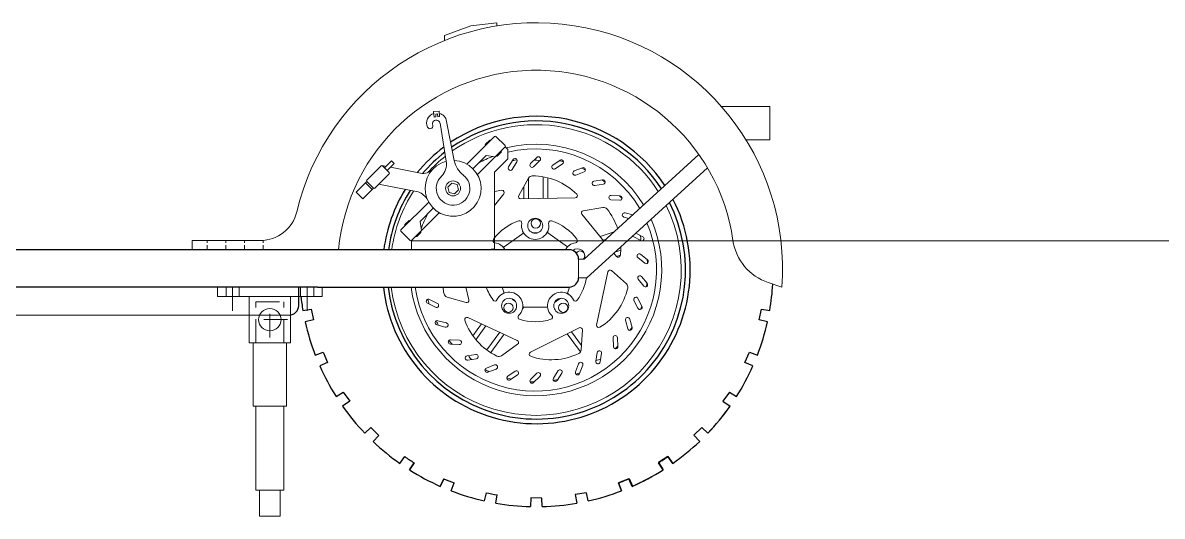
# Model space of a CAD drawing. Header units: millimetres. Extents: x 189 to 3861, y 181 to 2717.
# Drawn here: x 1414 to 2025, y 1334 to 1599 of the extents above; entities that cross this region are included whole.
import ezdxf

# ---------------------------------------------------------------- set-up
doc = ezdxf.new("R2010")
doc.units = ezdxf.units.MM
doc.linetypes.add('TRAZO_Y_PUNTO', pattern=[25.4, 12.7, -6.35, 0, -6.35])
doc.linetypes.add('TRAZOS', pattern=[19.05, 12.7, -6.35])
for name, color, linetype, lineweight in [('01_Contornos', 7, 'Continuous', 20), ('02_Ocultas', 4, 'TRAZOS', 20), ('03_Ejes', 1, 'TRAZO_Y_PUNTO', 18)]:
    doc.layers.add(name, color=color, linetype=linetype, lineweight=lineweight)

msp = doc.modelspace()

# ---------------------------------------------------------------- linework, layer by layer
at = {"color": 40, "true_color": 0xf8d731}
for p, q in [((1706.714, 1477.357), (1072.714, 1477.357)), ((1571.714, 1457.357), (1072.714, 1457.357)), ((1561.714, 1447.357), (1561.714, 1457.357)), ((1571.714, 1457.357), (1706.714, 1457.357)), ((1563.94, 1444.796), (1568.374, 1445.565)), ((1568.374, 1445.565), (1569.691, 1439.701)), ((1808.45, 1439.704), (1809.767, 1445.569)), ((1809.767, 1445.569), (1814.201, 1444.8)), ((1569.691, 1439.701), (1565.156, 1438.682)), ((1812.985, 1438.686), (1808.45, 1439.704)), ((1570.58, 1420.802), (1574.779, 1422.421)), ((1574.779, 1422.421), (1577.215, 1416.926)), ((1800.927, 1416.929), (1803.363, 1422.424)), ((1803.363, 1422.424), (1807.561, 1420.805)), ((1577.215, 1416.926), (1572.966, 1415.043)), ((1805.176, 1415.046), (1800.927, 1416.929)), ((1581.774, 1398.564), (1585.576, 1400.971)), ((1585.576, 1400.971), (1589.037, 1396.057)), ((1792.565, 1400.974), (1789.104, 1396.06)), ((1792.566, 1400.974), (1796.368, 1398.567)), ((1589.037, 1396.057), (1585.238, 1393.381)), ((1789.104, 1396.06), (1792.904, 1393.384)), ((1597.092, 1378.937), (1600.351, 1382.04)), ((1777.791, 1382.043), (1773.438, 1377.898)), ((1781.051, 1378.94), (1777.791, 1382.043)), ((1777.792, 1382.042), (1777.792, 1382.042)), ((1777.792, 1382.042), (1781.051, 1378.939)), ((1604.667, 1377.727), (1601.567, 1374.465)), ((1773.438, 1377.898), (1776.644, 1374.532)), ((1773.438, 1377.898), (1776.643, 1374.532)), ((1776.644, 1374.532), (1773.541, 1377.791)), ((1773.541, 1377.791), (1776.644, 1374.532)), ((1615.944, 1362.676), (1618.535, 1366.355)), ((1623.534, 1363.014), (1621.127, 1359.213)), ((1623.534, 1363.014), (1621.127, 1359.213)), ((1621.127, 1359.213), (1623.534, 1363.014)), ((1759.608, 1366.357), (1754.53, 1363.141)), ((1754.53, 1363.141), (1757.016, 1359.215)), ((1757.017, 1359.214), (1754.609, 1363.016)), ((1762.199, 1362.678), (1759.608, 1366.357)), ((1759.609, 1366.357), (1762.2, 1362.677)), ((1759.609, 1366.357), (1762.2, 1362.677)), ((1762.2, 1362.677), (1759.609, 1366.357)), ((1639.429, 1354.519), (1637.606, 1350.405)), ((1637.606, 1350.405), (1639.429, 1354.519)), ((1639.429, 1354.519), (1637.606, 1350.405)), ((1643.365, 1348.019), (1644.984, 1352.218)), ((1738.714, 1354.52), (1733.106, 1352.357)), ((1733.106, 1352.357), (1734.778, 1348.021)), ((1734.779, 1348.02), (1733.159, 1352.219)), ((1740.537, 1350.406), (1738.714, 1354.52)), ((1738.796, 1354.556), (1740.623, 1350.443)), ((1662.144, 1347.006), (1661.155, 1342.616)), ((1667.36, 1341.379), (1668.129, 1345.813)), ((1686.069, 1344.194), (1685.955, 1339.548)), ((1692.078, 1344.047), (1686.069, 1344.194)), ((1692.188, 1339.548), (1692.078, 1344.047)), ((1715.911, 1346.987), (1709.989, 1345.959)), ((1709.989, 1345.959), (1710.784, 1341.38)), ((1716.898, 1342.596), (1715.911, 1346.987))]:
    msp.add_line(p, q, dxfattribs=at)
for centre, radius, start, end in [((1689.07, 1466.51), 82.5, 33.307919, 123.821915), ((1689.07, 1466.51), 80, 33.023233, 124.577468), ((1689.07, 1466.51), 82.5, 126.888399, 140.659718), ((1689.07, 1466.51), 80, 127.833397, 139.635888), ((1689.07, 1466.51), 82.5, 148.376396, 172.445111), ((1689.07, 1466.51), 80, 147.694922, 172.207577), ((1689.07, 1466.51), 82.5, 186.369984, 27.399274), ((1689.07, 1466.51), 80, 186.56991, 26.921003), ((1706.714, 1472.357), 5, 0, 90), ((1706.714, 1462.357), 5, 270, 0), ((1689.07, 1466.509), 127, 350.15741, 356.59986), ((1689.07, 1466.51), 127, 186.398494, 189.844598), ((1556.714, 1447.357), 5, 270, 0), ((1689.07, 1466.51), 127, 192.657098, 201.094598), ((1689.07, 1466.509), 127, 338.90741, 347.34491), ((1689.07, 1466.51), 127, 203.907098, 212.344598), ((1689.07, 1466.509), 127, 327.65741, 336.09491), ((1689.07, 1466.51), 127, 215.157098, 223.594598), ((1689.07, 1466.51), 127, 316.407097, 324.844597), ((1689.07, 1466.509), 127, 316.40741, 324.803073), ((1689.07, 1466.51), 122.5, 223.594598, 226.448935), ((1689.07, 1466.51), 127, 226.448935, 234.844598), ((1689.07, 1466.51), 127, 305.157097, 313.594598), ((1689.07, 1466.509), 127, 305.157411, 313.594911), ((1689.07, 1466.509), 127, 305.15741, 313.59491), ((1689.07, 1466.51), 122.5, 234.844598, 237.657098), ((1689.07, 1466.509), 122.5, 302.344911, 305.157411), ((1689.07, 1466.51), 127, 237.657098, 246.094598), ((1689.07, 1466.51), 127, 237.657097, 246.094597), ((1689.07, 1466.51), 127, 293.907097, 302.344597), ((1689.07, 1466.509), 127, 293.949248, 302.344911), ((1689.07, 1466.51), 122.5, 246.094597, 248.907097), ((1689.07, 1466.509), 122.5, 291.094911, 293.949248), ((1689.07, 1466.51), 127, 248.907097, 257.302761), ((1689.07, 1466.51), 122.5, 257.302761, 260.157097), ((1689.07, 1466.51), 127, 282.657097, 291.094597), ((1689.07, 1466.509), 127, 282.657411, 291.094911), ((1689.07, 1466.51), 127, 260.157097, 268.594597), ((1689.07, 1466.51), 127, 271.407097, 279.844597)]:
    msp.add_arc(centre, radius, start, end, dxfattribs=at)
at = {"layer": '01_Contornos', "color": 40, "true_color": 0xf8d731}
for p, q in [((1653.917, 1597.546), (1639.917, 1592.449)), ((1667.917, 1599.2), (1653.917, 1597.546)), ((1667.917, 1597.494), (1667.917, 1599.2)), ((1639.917, 1592.449), (1639.917, 1589.707)), ((1788.229, 1554.33), (1814.329, 1554.33)), ((1814.329, 1554.33), (1814.329, 1536.33)), ((1814.329, 1536.33), (1801.521, 1536.33)), ((1657.511, 1517.69), (1672.382, 1532.561)), ((1672.382, 1532.561), (1673.796, 1531.147)), ((1673.796, 1531.147), (1673.796, 1526.147)), ((1673.796, 1526.147), (1666.725, 1519.076)), ((1676.733, 1525.78), (1674.158, 1521.815)), ((1678.715, 1524.492), (1676.14, 1520.528)), ((1689.312, 1526.926), (1685.97, 1523.583)), ((1690.984, 1525.255), (1687.641, 1521.912)), ((1701.855, 1525.432), (1697.891, 1522.857)), ((1703.143, 1523.45), (1699.178, 1520.875)), ((1713.813, 1521.363), (1709.4, 1519.669)), ((1666.725, 1519.076), (1666.725, 1477.357)), ((1679.663, 1506.488), (1684.858, 1515.798)), ((1684.8, 1504.795), (1684.8, 1515.696)), ((1692.8, 1504.912), (1692.8, 1516.499)), ((1695.299, 1504.949), (1695.299, 1515.961)), ((1714.661, 1519.156), (1710.247, 1517.462)), ((1724.664, 1514.896), (1719.995, 1514.157)), ((1682.302, 1504.758), (1682.302, 1511.218)), ((1725.034, 1512.562), (1720.365, 1511.822)), ((1671.635, 1507.387), (1666.725, 1501.041)), ((1709.935, 1505.163), (1680.709, 1504.735)), ((1733.81, 1503.955), (1729.089, 1504.202)), ((1733.934, 1506.315), (1729.213, 1506.563)), ((1622.178, 1482.357), (1637.062, 1497.241)), ((1636.573, 1497.442), (1636.718, 1496.897)), ((1714.237, 1498.327), (1724.755, 1500.07)), ((1740.783, 1496.11), (1736.65, 1497.218)), ((1725.336, 1482.035), (1713.519, 1496.415)), ((1738.708, 1494.219), (1736.038, 1494.935)), ((1695.299, 1486.51), (1695.299, 1487.591)), ((1723.275, 1484.544), (1730.758, 1486.975)), ((1745.121, 1482.279), (1740.909, 1484.425)), ((1746.194, 1484.385), (1742.392, 1486.322)), ((1504.634, 1477.357), (1504.634, 1482.357)), ((1504.634, 1477.357), (1504.634, 1482.357)), ((1504.634, 1482.357), (1532.743, 1482.357)), ((1532.743, 1482.357), (1541.191, 1482.357)), ((1622.178, 1477.357), (1622.178, 1482.357)), ((1671.787, 1478.871), (1670.954, 1479.142)), ((1724.978, 1482.471), (1726.277, 1482.893)), ((1504.634, 1477.357), (1583.039, 1477.357)), ((1711.714, 1472.357), (1711.714, 1462.357)), ((1732.076, 1473.833), (1730.624, 1475.6)), ((1731.127, 1476.058), (1734.348, 1477.105)), ((1732.142, 1473.76), (1734.154, 1474.413)), ((1747.162, 1470.157), (1743.488, 1473.132)), ((1748.649, 1471.994), (1744.975, 1474.969)), ((1729.414, 1466.207), (1737.335, 1459.071)), ((1721.386, 1436.988), (1727.471, 1465.577)), ((1746.638, 1457.876), (1743.663, 1461.55)), ((1748.474, 1459.364), (1745.499, 1463.037)), ((1813.363, 1459.804), (1820.704, 1457.359)), ((1518.233, 1452.357), (1518.233, 1457.357)), ((1574.233, 1457.357), (1574.233, 1452.357)), ((1651.251, 1457.357), (1652.939, 1450.432)), ((1671.787, 1454.149), (1671.73, 1454.07)), ((1705.813, 1454.149), (1706.247, 1453.552)), ((1574.233, 1452.357), (1518.233, 1452.357)), ((1535.233, 1427.357), (1535.233, 1452.357)), ((1557.233, 1452.357), (1557.233, 1427.357)), ((1630.759, 1448.635), (1634.971, 1446.489)), ((1631.832, 1450.741), (1636.044, 1448.595)), ((1651.462, 1449.021), (1641.229, 1452.014)), ((1743.572, 1445.972), (1741.425, 1450.185)), ((1745.678, 1447.046), (1743.531, 1451.258)), ((1087.714, 1442.357), (1556.714, 1442.357)), ((1682.302, 1446.51), (1681.644, 1445.605)), ((1635.737, 1437.026), (1640.303, 1435.802)), ((1636.349, 1439.309), (1640.915, 1438.085)), ((1652.372, 1440.995), (1678.889, 1428.701)), ((1659.746, 1437.576), (1655.097, 1431.176)), ((1662.056, 1436.505), (1656.687, 1429.115)), ((1685.914, 1422.374), (1712.06, 1435.441)), ((1738.098, 1434.966), (1736.874, 1439.533)), ((1740.381, 1435.578), (1739.157, 1440.144)), ((1669.453, 1433.075), (1662.56, 1423.588)), ((1671.763, 1432.004), (1664.626, 1422.182)), ((1705.664, 1432.244), (1712.734, 1422.512)), ((1707.929, 1433.376), (1713.265, 1426.033)), ((1713.763, 1434.315), (1713.123, 1423.673)), ((1730.455, 1425.339), (1730.208, 1430.06)), ((1732.815, 1425.463), (1732.568, 1430.183)), ((1557.233, 1427.357), (1535.233, 1427.357)), ((1537.233, 1427.357), (1537.233, 1393.357)), ((1555.233, 1427.357), (1555.233, 1393.357)), ((1643.02, 1426.705), (1647.74, 1426.457)), ((1643.143, 1429.065), (1647.864, 1428.818)), ((1679.072, 1426.667), (1670.352, 1420.532)), ((1651.919, 1420.458), (1656.588, 1421.198)), ((1652.289, 1418.123), (1656.958, 1418.863)), ((1720.978, 1417.511), (1721.717, 1422.18)), ((1723.312, 1417.141), (1724.052, 1421.81)), ((1662.293, 1413.864), (1666.706, 1415.558)), ((1663.14, 1411.657), (1667.553, 1413.351)), ((1673.811, 1409.57), (1677.775, 1412.145)), ((1685.97, 1407.765), (1689.312, 1411.108)), ((1698.238, 1408.528), (1700.813, 1412.492)), ((1700.22, 1407.24), (1702.795, 1411.205)), ((1710.08, 1411.824), (1711.774, 1416.238)), ((1712.287, 1410.977), (1713.981, 1415.39)), ((1675.098, 1407.588), (1679.063, 1410.162)), ((1687.641, 1406.094), (1690.984, 1409.437)), ((1537.233, 1393.357), (1555.233, 1393.357)), ((1553.733, 1393.357), (1538.733, 1393.357)), ((1538.733, 1348.357), (1538.733, 1393.357)), ((1553.733, 1393.357), (1553.733, 1348.357)), ((1553.733, 1348.357), (1538.733, 1348.357)), ((1540.733, 1334.357), (1540.733, 1348.357)), ((1551.733, 1348.357), (1551.733, 1334.357)), ((1551.733, 1334.357), (1540.733, 1334.357))]:
    msp.add_line(p, q, dxfattribs=at)
at = {"layer": '01_Contornos', "color": 244, "true_color": 0x991b1e}
for p, q in [((1634.006, 1551.557), (1636.994, 1551.828)), ((1634.006, 1551.557), (1634.277, 1548.57)), ((1636.994, 1551.828), (1637.265, 1548.841)), ((1634.277, 1548.57), (1635.273, 1548.66)), ((1636.133, 1550.244), (1635.137, 1550.154)), ((1635.137, 1550.154), (1635.273, 1548.66)), ((1636.133, 1550.244), (1636.269, 1548.75)), ((1636.269, 1548.75), (1637.265, 1548.841)), ((1645.049, 1525.278), (1640.965, 1546.285)), ((1630.439, 1544.163), (1630.437, 1544.162)), ((1640.785, 1524.831), (1637.487, 1545.269)), ((1666.725, 1538.218), (1651.846, 1523.338)), ((1663.897, 1536.097), (1661.776, 1533.975)), ((1672.382, 1533.268), (1667.433, 1538.218)), ((1655.058, 1520.894), (1662.129, 1527.965)), ((1662.129, 1527.965), (1667.079, 1527.258)), ((1667.079, 1527.258), (1672.382, 1532.561)), ((1668.14, 1527.612), (1670.261, 1529.733)), ((1714.714, 1472.357), (1776.238, 1528.416)), ((1605.953, 1522.418), (1598.222, 1514.687)), ((1608.502, 1522.138), (1606.404, 1522.555)), ((1610.196, 1518.883), (1606.66, 1522.418)), ((1611.442, 1525.079), (1607.721, 1521.357)), ((1612.857, 1523.665), (1609.135, 1519.943)), ((1627.026, 1518.459), (1610.861, 1521.67)), ((1612.857, 1523.665), (1611.442, 1525.079)), ((1780.809, 1521.326), (1716.09, 1462.357)), ((1602.465, 1510.444), (1610.196, 1518.175)), ((1598.222, 1513.98), (1592.565, 1508.323)), ((1601.05, 1509.737), (1596.101, 1504.788)), ((1597.515, 1513.273), (1601.05, 1509.737)), ((1598.222, 1513.98), (1601.757, 1510.444)), ((1601.05, 1509.737), (1601.757, 1510.444)), ((1625.826, 1508.428), (1604.523, 1512.503)), ((1641.623, 1510.995), (1643.744, 1513.116)), ((1641.623, 1510.995), (1642.33, 1508.166)), ((1646.573, 1512.409), (1643.744, 1513.116)), ((1645.159, 1507.459), (1647.28, 1509.58)), ((1647.28, 1509.58), (1646.573, 1512.409)), ((1596.101, 1504.788), (1592.565, 1508.323)), ((1631.401, 1502.893), (1616.521, 1488.014)), ((1642.33, 1508.166), (1645.159, 1507.459)), ((1633.845, 1499.681), (1626.774, 1492.61)), ((1616.521, 1488.014), (1618.996, 1490.488)), ((1618.642, 1490.842), (1620.763, 1492.963)), ((1627.481, 1487.66), (1626.774, 1492.61)), ((1616.521, 1487.306), (1621.471, 1482.357)), ((1622.178, 1482.357), (1627.481, 1487.66)), ((1627.127, 1486.599), (1625.006, 1484.478)), ((1711.714, 1472.357), (1713.714, 1472.357)), ((1713.714, 1472.357), (1714.714, 1472.357)), ((1711.714, 1462.357), (1716.09, 1462.357))]:
    msp.add_line(p, q, dxfattribs=at)
at = {"layer": '01_Contornos', "color": 40, "linetype": 'TRAZOS', "ltscale": 0.2, "true_color": 0xf8d731}
for p, q in [((1512.634, 1477.357), (1512.634, 1482.357)), ((1522.634, 1477.357), (1522.634, 1482.357)), ((1532.634, 1477.357), (1532.634, 1482.357)), ((1542.639, 1477.357), (1542.629, 1482.408))]:
    msp.add_line(p, q, dxfattribs=at)
at = {"layer": '01_Contornos'}
msp.add_line((1621.824, 1482.21), (2930.763, 1482.21), dxfattribs=at)
at = {"layer": '01_Contornos', "color": 40, "true_color": 0xf8d731}
for points in [[(1682.302, 1486.51), (1671.787, 1478.871), (1671.633, 1478.395)], [(1689.908, 1486.51), (1687.045, 1486.51)], [(1705.813, 1478.871), (1695.299, 1486.51), (1694.769, 1486.51)], [(1670.745, 1457.357), (1671.787, 1454.149), (1671.837, 1454.113)], [(1705.524, 1453.939), (1705.813, 1454.149), (1706.861, 1457.374)], [(1676.215, 1450.933), (1677.451, 1450.035)], [(1698.843, 1449.085), (1701.845, 1451.266)], [(1681.828, 1446.854), (1682.302, 1446.51), (1695.299, 1446.51)]]:
    msp.add_lwpolyline(points, dxfattribs=at)
at = {"layer": '01_Contornos', "color": 244, "true_color": 0x991b1e}
msp.add_circle((1644.452, 1510.287), 4, dxfattribs=at)
at = {"layer": '01_Contornos', "color": 40, "true_color": 0xf8d731}
for centre, radius in [((1688.477, 1490.264), 4.018), ((1688.8, 1491.51), 2.5), ((1674.514, 1447.292), 4.018), ((1674.106, 1446.285), 2.5), ((1702.439, 1447.292), 4.018), ((1703.495, 1446.285), 2.5), ((1546.233, 1439.857), 6)]:
    msp.add_circle(centre, radius, dxfattribs=at)
for centre, radius, start, end in [((1689.07, 1467.199), 132.001, 355.724927, 166.626331), ((1689.07, 1467.199), 106.517, 8.193173, 174.527675), ((1688.8, 1466.51), 78, 32.647001, 125.007401), ((1688.8, 1466.51), 67.5, 31.121207, 103.671803), ((1688.8, 1466.51), 78, 128.415592, 137.935865), ((1688.477, 1466.51), 65, 110.39151, 117.778249), ((1688.477, 1466.51), 65, 30.487448, 103.052781), ((1690.148, 1526.09), 1.182, 315, 135), ((1675.149, 1521.171), 1.182, 147, 327), ((1688.8, 1466.51), 60, 99.614262, 101.966149), ((1677.724, 1525.136), 1.182, 327, 147), ((1686.805, 1522.748), 1.182, 135, 315), ((1688.8, 1521.51), 4, 61.024849, 105.107652), ((1698.534, 1521.866), 1.182, 123, 303), ((1688.8, 1466.51), 60, 75.657166, 77.837773), ((1702.499, 1524.441), 1.182, 303, 123), ((1688.8, 1466.51), 60, 63.663916, 65.756594), ((1714.237, 1520.26), 1.182, 291, 111), ((1686.916, 1514.649), 2.358, 90.100063, 150.840339), ((1686.971, 1483.331), 33.676, 45.082923, 90.100063), ((1709.824, 1518.565), 1.182, 111, 291), ((1688.8, 1466.51), 60, 51.659649, 53.668717), ((1724.849, 1513.729), 1.182, 279, 99), ((1688.8, 1466.51), 78, 147.075676, 172.006481), ((1674.387, 1475.821), 33.676, 96.511494, 103.149692), ((1670.703, 1508.109), 1.179, 322.26891, 96.599331), ((1720.18, 1512.99), 1.182, 99, 279), ((1680.692, 1505.913), 1.179, 150.840339, 270.840339), ((1709.918, 1506.342), 1.179, 270.840339, 45.17076), ((1729.151, 1505.382), 1.182, 87, 267), ((1688.8, 1466.51), 60, 39.643356, 41.578005), ((1733.872, 1505.135), 1.182, 267, 87), ((1541.191, 1502.357), 20, 270, 346.626331), ((1688.8, 1466.51), 78, 186.73914, 26.376896), ((1688.477, 1466.51), 65, 152.221751, 160.130005), ((1637.714, 1497.748), 1.182, 189.829945, 195), ((1714.43, 1497.164), 1.179, 99.411767, 219.411767), ((1725.141, 1497.744), 2.358, 38.671491, 99.411767), ((1700.689, 1478.175), 33.676, 18.247662, 38.671491), ((1736.344, 1496.076), 1.182, 75, 255), ((1688.8, 1466.51), 67.5, 187.793518, 23.810356), ((1688.477, 1466.51), 65, 188.095241, 22.866377), ((1688.477, 1466.51), 27.773, 108.367533, 143.632467), ((1680.098, 1491.746), 1.182, 349.972004, 108.367533), ((1688.477, 1490.264), 7.327, 169.972004, 10.027996), ((1696.856, 1491.746), 1.182, 71.632467, 190.027996), ((1688.477, 1466.51), 27.773, 36.367533, 71.632467), ((1741.445, 1485.478), 1.182, 222.988155, 243), ((1741.108, 1483.506), 3.999, 343.48446, 23.621141), ((1745.657, 1483.332), 1.182, 243, 63), ((1667.065, 1482.277), 1.182, 143.632467, 262.027996), ((1665.885, 1473.85), 7.327, 28.588428, 82.027996), ((1711.069, 1473.85), 7.327, 97.972004, 151.411572), ((1709.888, 1482.277), 1.182, 277.972004, 36.367533), ((1700.689, 1478.175), 33.676, 353.654351, 1.403203), ((1822.214, 1486.369), 28, 188.193173, 251.573093), ((1665.885, 1473.85), 4.018, 60.760472, 119.239528), ((1711.069, 1473.85), 4.018, 339.99167, 128.419104), ((1712.577, 1474.235), 2.5, 311.282638, 146.250041), ((1732.987, 1474.581), 1.179, 219.411767, 353.742188), ((1744.232, 1474.051), 1.182, 51, 231), ((1688.8, 1466.51), 60, 3.516067, 5.328034), ((1728.624, 1465.331), 1.179, 47.983196, 167.983196), ((1747.905, 1471.076), 1.182, 231, 51), ((1688.477, 1466.51), 27.773, 324.367533, 351.399518), ((1744.581, 1462.294), 1.182, 39, 219), ((1672.412, 1461.299), 33.676, 186.722995, 192.957206), ((1641.891, 1454.277), 2.358, 192.957206, 253.697482), ((1688.477, 1466.51), 27.773, 199.243067, 215.632467), ((1674.514, 1447.292), 7.327, 313.972004, 154.027996), ((1702.439, 1447.292), 7.327, 25.972004, 226.027996), ((1705.211, 1464.235), 33.676, 302.22578, 347.24292), ((1735.756, 1457.319), 2.358, 347.24292, 47.983196), ((1747.556, 1458.62), 1.182, 219, 39), ((1688.8, 1466.51), 60, 351.44927, 353.264162), ((1631.296, 1449.688), 1.182, 63, 243), ((1688.8, 1466.51), 60, 195.179338, 197.798253), ((1635.508, 1447.542), 1.182, 243, 63), ((1651.793, 1450.153), 1.179, 253.697482, 13.697482), ((1666.864, 1451.019), 1.182, 215.632467, 334.027996), ((1710.089, 1451.019), 1.182, 205.972004, 324.367533), ((1742.478, 1450.721), 1.182, 27, 207), ((1680.422, 1441.168), 1.182, 133.972004, 252.367533), ((1696.531, 1441.168), 1.182, 287.632467, 46.027996), ((1744.625, 1446.509), 1.182, 207, 27), ((1688.8, 1466.51), 60, 339.374286, 341.215013), ((1636.043, 1438.167), 1.182, 75, 255), ((1688.8, 1466.51), 60, 207.121217, 209.713256), ((1640.609, 1436.944), 1.182, 255, 75), ((1651.876, 1439.925), 1.179, 65.126053, 199.456474), ((1682.535, 1450.701), 33.676, 199.368637, 244.385777), ((1688.477, 1466.51), 27.773, 252.367533, 287.632467), ((1712.587, 1434.386), 1.179, 356.554625, 116.554625), ((1722.539, 1436.743), 1.179, 167.983196, 302.313617), ((1738.016, 1439.838), 1.182, 15, 195), ((1739.239, 1435.272), 1.182, 195, 15), ((1688.8, 1466.51), 60, 327.295452, 329.182696), ((1731.388, 1430.122), 1.182, 3, 183), ((1643.081, 1427.885), 1.182, 87, 267), ((1688.8, 1466.51), 60, 219.071315, 221.623468), ((1647.802, 1427.637), 1.182, 267, 87), ((1678.394, 1427.631), 1.179, 305.126053, 65.126053), ((1710.769, 1423.815), 2.358, 295.814349, 356.554625), ((1722.884, 1421.995), 1.182, 351, 171), ((1731.635, 1425.401), 1.182, 183, 3), ((1688.8, 1466.51), 60, 315.217835, 317.168594), ((1652.104, 1419.291), 1.182, 99, 279), ((1656.472, 1422.014), 4, 200.896217, 241.849187), ((1656.773, 1420.03), 1.182, 279, 99), ((1668.995, 1422.461), 2.358, 244.385777, 305.126053), ((1686.441, 1421.319), 1.179, 116.554625, 250.885046), ((1697.131, 1452.008), 33.676, 250.797209, 295.814349), ((1722.145, 1417.326), 1.182, 171, 351), ((1721.129, 1422.014), 4, 268.980669, 307.865279), ((1662.716, 1412.76), 1.182, 111, 291), ((1688.8, 1466.51), 60, 243.008848, 245.445288), ((1667.13, 1414.454), 1.182, 291, 111), ((1678.419, 1411.154), 1.182, 303, 123), ((1690.148, 1410.272), 1.182, 315, 135), ((1701.804, 1411.849), 1.182, 327, 147), ((1711.183, 1411.401), 1.182, 159, 339), ((1688.8, 1466.51), 60, 291.086289, 293.196646), ((1712.877, 1415.814), 1.182, 339, 159), ((1674.454, 1408.579), 1.182, 123, 303), ((1688.8, 1466.51), 60, 255.001432, 257.364655), ((1686.805, 1406.93), 1.182, 135, 315), ((1688.8, 1466.51), 60, 267.01196, 269.294416), ((1699.229, 1407.884), 1.182, 147, 327), ((1688.8, 1466.51), 60, 279.040612, 281.237599)]:
    msp.add_arc(centre, radius, start, end, dxfattribs=at)
at = {"layer": '01_Contornos', "color": 244, "true_color": 0x991b1e}
for centre, radius, start, end in [((1635.662, 1545.422), 5.372, 106.945222, 204.649299), ((1635.472, 1544.863), 2.056, 0.442901, 201.398438), ((1635.692, 1545.437), 5.341, 9.141742, 74.644292), ((1632.119, 1543.796), 1.474, 204.649299, 12.417349), ((1661.952, 1533.799), 0.25, 135, 315), ((1664.074, 1535.92), 0.25, 315, 135), ((1667.963, 1527.788), 0.25, 135, 315), ((1670.084, 1529.91), 0.25, 315, 135), ((1606.306, 1522.065), 0.5, 45, 135), ((1644.464, 1510.289), 15.001, 104.196076, 87.766412), ((1631.762, 1523.273), 9.156, 314.306796, 9.796781), ((1658.319, 1528.086), 13.564, 191.947729, 232.503063), ((1609.842, 1518.529), 0.5, 315, 45), ((1628.433, 1525.221), 6.907, 258.241894, 317.031657), ((1644.452, 1510.287), 9, 134.306259, 53.093682), ((1598.575, 1514.333), 0.5, 135, 225), ((1602.111, 1510.798), 0.5, 225, 315), ((1622.183, 1499.208), 9.913, 29.871654, 68.442097), ((1621.835, 1498.925), 10.356, 22.533636, 23.058424), ((1618.819, 1490.665), 0.25, 135, 315), ((1620.94, 1492.787), 0.25, 315, 135), ((1624.829, 1484.655), 0.25, 135, 315), ((1626.951, 1486.776), 0.25, 315, 135)]:
    msp.add_arc(centre, radius, start, end, dxfattribs=at)
at = {"layer": '01_Contornos', "color": 244, "lineweight": 20, "ltscale": 0.05, "true_color": 0x991b1e}
for centre, start, end in [((1667.079, 1537.865), 45, 135), ((1672.029, 1532.915), 315, 45), ((1616.874, 1487.66), 135, 225), ((1621.824, 1482.71), 225, 315)]:
    msp.add_arc(centre, 0.5, start, end, dxfattribs=at)
at = {"layer": '02_Ocultas', "color": 40, "true_color": 0xf8d731}
for p, q in [((1522.733, 1457.357), (1522.733, 1452.357)), ((1529.733, 1457.357), (1529.733, 1452.357)), ((1562.733, 1457.357), (1562.733, 1452.357)), ((1569.733, 1457.357), (1569.733, 1452.357)), ((1538.733, 1427.357), (1538.733, 1449.357)), ((1538.733, 1449.357), (1553.733, 1449.357)), ((1553.733, 1427.357), (1553.733, 1449.357))]:
    msp.add_line(p, q, dxfattribs=at)
at = {"layer": '02_Ocultas', "color": 244, "lineweight": 20, "ltscale": 0.05, "true_color": 0x991b1e}
msp.add_arc((1644.452, 1510.287), 14.999, 35.639001, 35.72624, dxfattribs=at)
at = {"layer": '03_Ejes', "color": 40, "true_color": 0xf8d731}
for p, q in [((1526.233, 1457.357), (1526.233, 1439.009)), ((1566.233, 1457.357), (1566.233, 1439.009)), ((1546.233, 1430.357), (1546.233, 1449.357)), ((1555.733, 1439.857), (1536.733, 1439.857))]:
    msp.add_line(p, q, dxfattribs=at)

doc.saveas('drawing.dxf')
